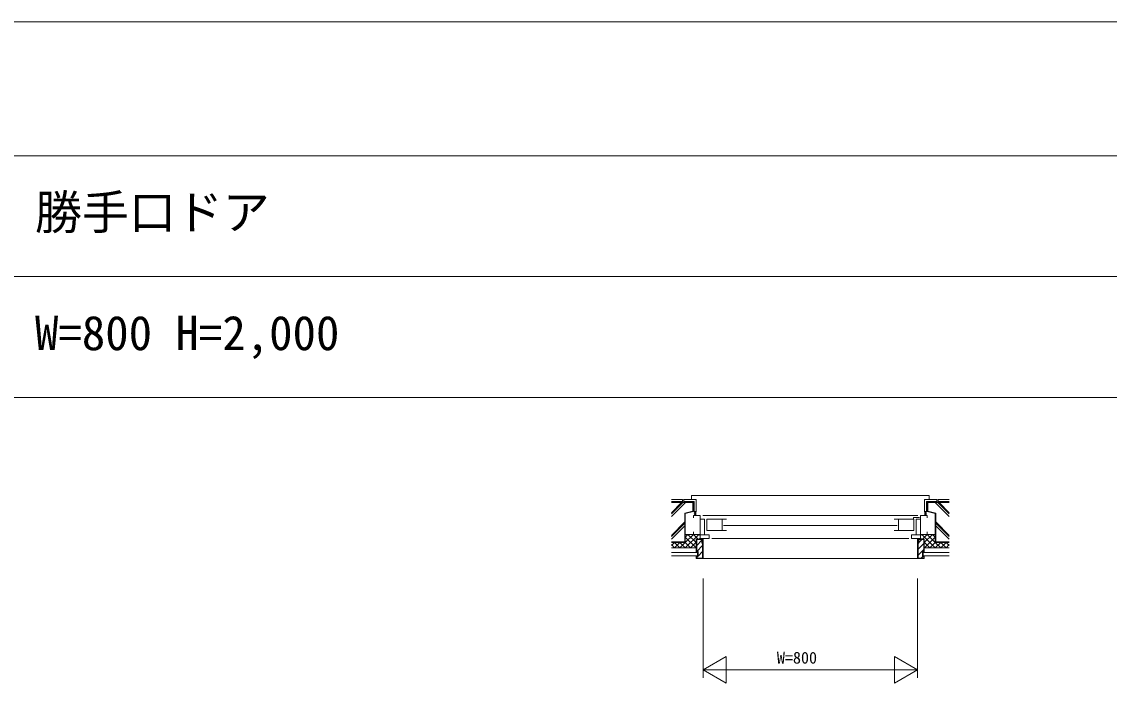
# Model space of a CAD drawing. Units: millimetres, scale not verified. Extents: x -13750 to 13750, y -10000 to 10000.
# Drawn here: x 2681 to 6734, y 7534 to 10000 of the extents above; entities that cross this region are included whole.
import ezdxf
from ezdxf.enums import TextEntityAlignment as Align

# ---------------------------------------------------------------- set-up
doc = ezdxf.new("R2010")
doc.units = ezdxf.units.MM
doc.header["$LTSCALE"] = 50
for name, color, linetype, lineweight in [('0-0_0', 7, 'Continuous', 9), ('0-3_YKK_11', 4, 'Continuous', 18), ('0-4_YKK_12', 2, 'Continuous', 18), ('0-5_YKK_13', 7, 'Continuous', 9), ('0-7_YSS_K', 5, 'Continuous', 9)]:
    doc.layers.add(name, color=color, linetype=linetype, lineweight=lineweight)
doc.layers.add('0-1_USER1', color=7, linetype='Continuous')
doc.styles.add('ＭＳ ゴシック', font='')
doc.styles.get('ＭＳ ゴシック').set_extended_font_data('MS Gothic')

msp = doc.modelspace()

# ---------------------------------------------------------------- linework, layer by layer
at = {"layer": '0-0_0'}
for p, q in [((-13750, 10000), (13750, 10000)), ((-13750, 9500), (13550, 9500)), ((-13750, 9050), (13550, 9050)), ((-13750, 8600), (13550, 8600))]:
    msp.add_line(p, q, dxfattribs=at)
at = {"layer": '0-3_YKK_11'}
for p, q in [((5219, 8159.5), (6021, 8159.5)), ((6026.6, 8152), (6004.6, 8152)), ((6004.6, 8145.5), (6004.6, 8152)), ((5234, 8145.5), (5308, 8145.5)), ((5234, 8145.5), (5234, 8103.5)), ((5291, 8145.5), (5291, 8103.5)), ((5296, 8122), (5943.99, 8122)), ((6006, 8145.5), (5932, 8145.5)), ((5949, 8145.5), (5949, 8103.5)), ((6006, 8145.5), (6006, 8103.5)), ((5243, 8087.5), (5209, 8087.5)), ((5308, 8103.5), (5234, 8103.5)), ((5243, 8087.5), (5243, 8073.5)), ((5253, 8073.5), (5987, 8073.5)), ((5932, 8103.5), (6006, 8103.5)), ((5997, 8087.5), (5997, 8073.5)), ((5997, 8087.5), (6031, 8087.5))]:
    msp.add_line(p, q, dxfattribs=at)
for points in [[(5184, 8150.5), (5184, 8159.5), (5209, 8159.5), (5209, 8073.5), (5243, 8073.5)], [(6056, 8150.5), (6056, 8159.5), (6031, 8159.5), (6031, 8073.5), (5997, 8073.5)], [(5209, 8146), (5226, 8146), (5226, 8087.5)], [(6031, 8146), (6014, 8146), (6014, 8087.5)], [(5184, 8098.5), (5184, 8089.5), (5209, 8089.5)], [(6056, 8098.5), (6056, 8089.5), (6031, 8089.5)]]:
    msp.add_lwpolyline(points, dxfattribs=at)
at = {"layer": '0-4_YKK_12'}
for p, q in [((5220, 7924.5), (5220, 7554.5)), ((6020, 7924.5), (6020, 7554.5)), ((5933.4, 7634.5), (5933.4, 7534.5)), ((6020, 7584.5), (5933.4, 7634.5)), ((5220, 7584.5), (5320, 7584.5)), ((5221, 7584.5), (6019, 7584.5)), ((6020, 7584.5), (5920, 7584.5)), ((5933.4, 7534.5), (6020, 7584.5))]:
    msp.add_line(p, q, dxfattribs=at)
msp.add_lwpolyline([(5306.6, 7534.5), (5306.6, 7634.5), (5220, 7584.5)], close=True, dxfattribs=at)
at = {"layer": '0-5_YKK_13'}
for p, q in [((5177, 8234.5), (5177, 8219.5)), ((5177, 8234.5), (6063, 8234.5)), ((6063, 8234.5), (6063, 8219.5)), ((5144, 8219.5), (5102.18, 8219.5)), ((5144, 8212.5), (5102.18, 8212.5)), ((5184, 8209.5), (5102.18, 8209.5)), ((5102.18, 8208), (5182.5, 8208)), ((5140.14, 8208), (5102.18, 8170.05)), ((5144.38, 8208), (5102.18, 8165.8)), ((5154.28, 8208), (5102.18, 8155.91)), ((5144, 8212.5), (5144, 8219.5)), ((5149, 8217.5), (5144, 8217.5)), ((5194, 8219.5), (5149, 8219.5)), ((5149, 8212.5), (5149, 8219.5)), ((5187, 8212.5), (5149, 8212.5)), ((5182.5, 8208), (5182.5, 8175.67)), ((5184, 8209.5), (5184, 8174.5)), ((5187, 8212.5), (5187, 8174.5)), ((5194, 8174.5), (5194, 8219.5)), ((6046, 8219.5), (6091, 8219.5)), ((6046, 8174.5), (6046, 8219.5)), ((6053, 8212.5), (6053, 8174.5)), ((6053, 8212.5), (6091, 8212.5)), ((6056, 8209.5), (6056, 8174.5)), ((6056, 8209.5), (6137.81, 8209.5)), ((6057.5, 8208), (6057.5, 8175.67)), ((6137.81, 8208), (6057.5, 8208)), ((6085.72, 8208), (6137.81, 8155.91)), ((6091, 8212.5), (6091, 8219.5)), ((6091, 8217.5), (6096, 8217.5)), ((6095.62, 8208), (6137.81, 8165.8)), ((6096, 8219.5), (6137.81, 8219.5)), ((6096, 8212.5), (6096, 8219.5)), ((6096, 8212.5), (6137.81, 8212.5)), ((6099.86, 8208), (6137.81, 8170.05)), ((5152.5, 8168.17), (5182.5, 8175.67)), ((5152.5, 8061), (5152.5, 8168.17)), ((5184, 8174.5), (5154, 8167)), ((5154, 8167), (5154, 8059.5)), ((5187, 8174.5), (5194, 8174.5)), ((6053, 8174.5), (6046, 8174.5)), ((6056, 8174.5), (6086, 8167)), ((6087.5, 8168.17), (6057.5, 8175.67)), ((6086, 8167), (6086, 8059.5)), ((6087.5, 8061), (6087.5, 8168.17)), ((5152.5, 8135.51), (5102.18, 8085.19)), ((5152.5, 8131.27), (5102.18, 8080.95)), ((5152.5, 8121.37), (5102.18, 8071.05)), ((6087.5, 8135.51), (6137.81, 8085.19)), ((6087.5, 8131.27), (6137.81, 8080.95)), ((6087.5, 8121.37), (6137.81, 8071.05)), ((5184.5, 8089.5), (5154, 8089.5)), ((5204, 8089.5), (5154, 8039.5)), ((5184, 8089.5), (5154, 8059.5)), ((5164, 8089.5), (5154, 8079.5)), ((5194, 8039.5), (5154, 8079.5)), ((5195, 8058.5), (5164, 8089.5)), ((5202, 8071.5), (5184, 8089.5)), ((5195, 8071.5), (5217.5, 8071.5)), ((5195, 8024.5), (5195, 8071.5)), ((5196.5, 8070), (5216, 8070)), ((5196.5, 8026), (5196.5, 8070)), ((5196.5, 8048.33), (5216, 8067.83)), ((5207.5, 8086), (5204, 8089.5)), ((5208, 8073.5), (5206, 8071.5)), ((5216, 8070), (5216, 8057)), ((5217.5, 8071.5), (5217.5, 8058.5)), ((6045, 8071.5), (6022.5, 8071.5)), ((6022.5, 8071.5), (6022.5, 8058.5)), ((6024, 8058.87), (6035.13, 8070)), ((6043.5, 8070), (6024, 8070)), ((6024, 8070), (6024, 8057)), ((6032, 8073.5), (6034, 8071.5)), ((6032.5, 8086), (6036, 8089.5)), ((6036, 8089.5), (6086, 8039.5)), ((6038, 8071.5), (6056, 8089.5)), ((6043.5, 8026), (6043.5, 8070)), ((6045, 8058.5), (6076, 8089.5)), ((6045, 8024.5), (6045, 8071.5)), ((6046, 8039.5), (6086, 8079.5)), ((6055.5, 8089.5), (6086, 8089.5)), ((6056, 8089.5), (6086, 8059.5)), ((6076, 8089.5), (6086, 8079.5)), ((5152.5, 8061), (5102.18, 8061)), ((5102.18, 8059.5), (5154, 8059.5)), ((5114, 8059.5), (5102.18, 8047.68)), ((5102.18, 8059.5), (5154, 8059.5)), ((5114, 8039.5), (5102.18, 8051.32)), ((5195, 8039.5), (5102.18, 8039.5)), ((5134, 8059.5), (5114, 8039.5)), ((5134, 8039.5), (5114, 8059.5)), ((5154, 8039.5), (5134, 8059.5)), ((5154, 8059.5), (5134, 8039.5)), ((5174, 8039.5), (5154, 8059.5)), ((5195, 8039.5), (5154, 8039.5)), ((5195, 8060.5), (5174, 8039.5)), ((5196.62, 8026), (5218.5, 8047.88)), ((5216, 8057), (5218.5, 8057)), ((5217.5, 8058.5), (5220, 8058.5)), ((5218.5, 8057), (5218.5, 8001)), ((5220, 8058.5), (5220, 7999.5)), ((5220, 8058.08), (5220, 8055.99)), ((6020, 8058.5), (6020, 7999.5)), ((6022.5, 8058.5), (6020, 8058.5)), ((6020, 8058.08), (6020, 8055.99)), ((6021.5, 8056.37), (6022.13, 8057)), ((6021.5, 8057), (6021.5, 8001)), ((6024, 8057), (6021.5, 8057)), ((6021.5, 8033.92), (6043.5, 8055.92)), ((6021.5, 8011.47), (6043.5, 8033.47)), ((6045, 8060.5), (6066, 8039.5)), ((6045, 8039.5), (6137.81, 8039.5)), ((6045, 8039.5), (6086, 8039.5)), ((6066, 8039.5), (6086, 8059.5)), ((6137.81, 8059.5), (6086, 8059.5)), ((6086, 8039.5), (6106, 8059.5)), ((6086, 8059.5), (6106, 8039.5)), ((6137.81, 8059.5), (6086, 8059.5)), ((6087.5, 8061), (6137.81, 8061)), ((6106, 8059.5), (6126, 8039.5)), ((6106, 8039.5), (6126, 8059.5)), ((6126, 8059.5), (6137.81, 8047.68)), ((6126, 8039.5), (6137.81, 8051.32)), ((5102.18, 8022), (5200, 8022)), ((5102.18, 8021.5), (5199.5, 8021.5)), ((5199.5, 8010), (5102.18, 8010)), ((5200, 8009.5), (5102.18, 8009.5)), ((5200, 8024.5), (5195, 8024.5)), ((5195, 8009.5), (5200, 8009.5)), ((5195, 7999.5), (5195, 8009.5)), ((5220, 7999.5), (5195, 7999.5)), ((5201.5, 8026), (5196.5, 8026)), ((5196.5, 8003.43), (5201.07, 8008)), ((5196.5, 8008), (5201.5, 8008)), ((5196.5, 8001), (5196.5, 8008)), ((5218.5, 8001), (5196.5, 8001)), ((5199.5, 8021.5), (5199.5, 8010)), ((5200, 8009.5), (5200, 8024.5)), ((5200, 8022), (5200, 8009.5)), ((5201.5, 8008), (5201.5, 8026)), ((5201.5, 8008.43), (5218.5, 8025.43)), ((5216.52, 8001), (5218.5, 8002.97)), ((6020, 7999.5), (5220, 7999.5)), ((6020, 7999.5), (6045, 7999.5)), ((6021.5, 8001), (6043.5, 8001)), ((6033.48, 8001), (6040.48, 8008)), ((6038.5, 8026), (6043.5, 8026)), ((6038.5, 8008), (6038.5, 8026)), ((6043.5, 8008), (6038.5, 8008)), ((6040, 8024.5), (6045, 8024.5)), ((6040, 8009.5), (6040, 8024.5)), ((6040, 8022), (6040, 8009.5)), ((6137.81, 8022), (6040, 8022)), ((6040, 8009.5), (6137.81, 8009.5)), ((6045, 8009.5), (6040, 8009.5)), ((6040.5, 8021.5), (6040.5, 8010)), ((6137.81, 8021.5), (6040.5, 8021.5)), ((6040.5, 8010), (6137.81, 8010)), ((6043.5, 8001), (6043.5, 8008)), ((6045, 7999.5), (6045, 8009.5))]:
    msp.add_line(p, q, dxfattribs=at)
at = {"layer": '0-7_YSS_K'}
for p, q in [((5191.03, 8174.5), (5187, 8170.47)), ((5193, 8170.81), (5187, 8164.81)), ((5193, 8165.16), (5187.34, 8159.5)), ((5193, 8173.5), (5194, 8174.5)), ((5193, 8173.5), (5193, 8160.5)), ((5193, 8160.5), (5194, 8159.5)), ((5193.43, 8159.93), (5193, 8159.5)), ((6047, 8173.5), (6046, 8174.5)), ((6047, 8160.5), (6046, 8159.5)), ((6047, 8174.5), (6046.57, 8174.07)), ((6052.65, 8174.5), (6047, 8168.84)), ((6047, 8173.5), (6047, 8160.5)), ((6053, 8169.18), (6047, 8163.18)), ((6053, 8163.53), (6048.97, 8159.5))]:
    msp.add_line(p, q, dxfattribs=at)
for points in [[(5220, 8073.5), (5220, 8058.5), (5217.5, 8058.5)], [(6020, 8073.5), (6020, 8058.5), (6022.5, 8058.5)]]:
    msp.add_lwpolyline(points, dxfattribs=at)

# ---------------------------------------------------------------- texts
at = {"layer": '0-1_USER1', "style": 'ＭＳ ゴシック'}
for s, p in [('勝手口ドア', (2730, 9187.5)), ('W=800 H=2,000', (2730, 8737.5))]:
    msp.add_text(s, height=128.3, dxfattribs=at).set_placement(p, align=Align.BOTTOM_LEFT)
at = {"layer": '0-4_YKK_12', "style": 'ＭＳ ゴシック'}
msp.add_text('W=800', height=43.99, dxfattribs=at).set_placement((5495.43, 7594.5), align=Align.BOTTOM_LEFT)

doc.saveas('drawing.dxf')
